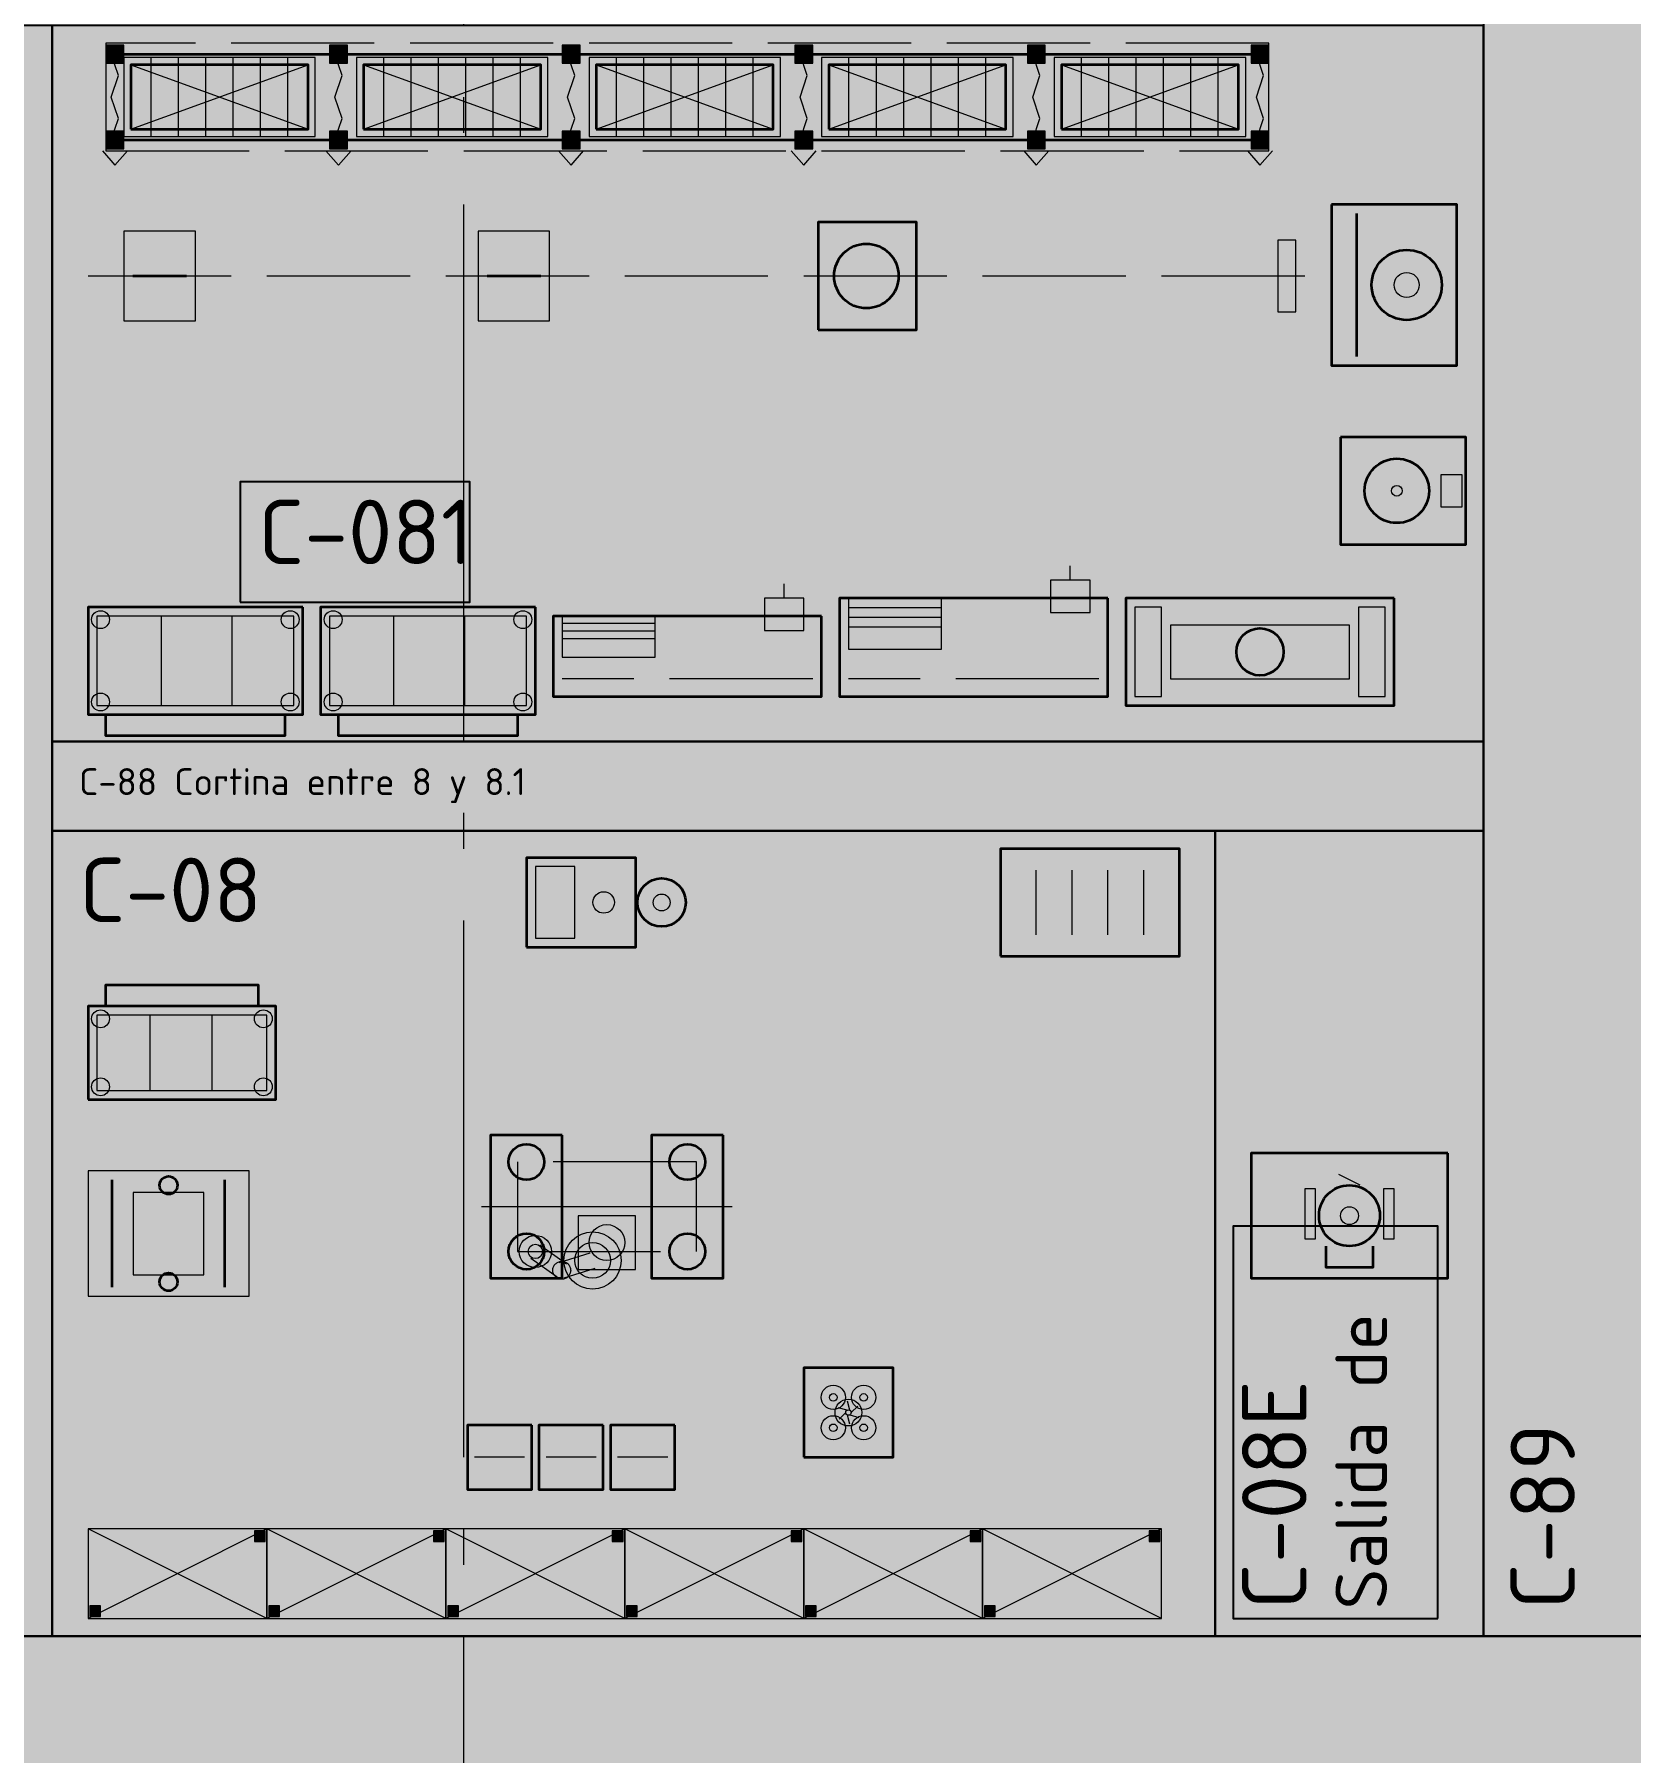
# Model space of a CAD drawing. Header units: millimetres. Extents: x 0 to 1189, y 0 to 841.
# Drawn here: x 388 to 432.61, y 481.25 to 529.25 of the extents above; entities that cross this region are included whole.
import ezdxf
from ezdxf.enums import TextEntityAlignment as Align

# ---------------------------------------------------------------- set-up
doc = ezdxf.new("R2010")
doc.units = ezdxf.units.MM
doc.linetypes.add('IRAM-E-TRAZOS', pattern=[5, 4, -1])
doc.linetypes.add('IRAM-F-TRAZO-PUNTO', pattern=[20, 15, -2, 1, -2])
for name, color, linetype, lineweight, true_color in [('A-DEM-AM', 2, 'CONTINUOUS', 35, 0xd7a500), ('A-EQUIPO', 30, 'CONTINUOUS', 35, 0xe67800), ('A-SENDA', 2, 'CONTINUOUS', 25, 0xd7a500)]:
    doc.layers.add(name, color=color, linetype=linetype, lineweight=lineweight, true_color=true_color)
for name, color, linetype, lineweight in [('A-EJE', 1, 'IRAM-F-TRAZO-PUNTO', 18), ('A-EQUIPO-FINO', 8, 'CONTINUOUS', 13), ('A-EQUIPO-OCULTO', 8, 'IRAM-E-TRAZOS', 13), ('A-EQUIPO-RELLENO', 9, 'CONTINUOUS', 13), ('A-RELLENO', 9, 'CONTINUOUS', 13), ('A-SECTOR', 1, 'CONTINUOUS', 25), ('A-SECTOR-TXT', 1, 'CONTINUOUS', 25), ('A-SEGURIDAD', 1, 'IRAM-E-TRAZOS', 18)]:
    doc.layers.add(name, color=color, linetype=linetype, lineweight=lineweight)
doc.styles.add('ISO3098', font='isocpeur.ttf')

msp = doc.modelspace()

# ---------------------------------------------------------------- hatches: boundary and pattern name
at = {"layer": 'A-EQUIPO-RELLENO', "true_color": 0x969ba0}
h = msp.add_hatch(color=7, dxfattribs=at)
h.dxf.hatch_style = 1
h.paths.add_polyline_path([(390, 528.45), (390.5, 528.45), (390.5, 528.95), (390, 528.95)])
at = {"layer": 'A-EQUIPO-RELLENO', "true_color": 0xeedec0}
h = msp.add_hatch(color=7, dxfattribs=at)
h.dxf.hatch_style = 1
h.paths.add_polyline_path([(390.5, 526.4), (395.85, 526.4), (395.85, 528.6), (390.5, 528.6)])
at = {"layer": 'A-EQUIPO-RELLENO', "true_color": 0x969ba0}
h = msp.add_hatch(color=7, dxfattribs=at)
h.dxf.hatch_style = 1
h.paths.add_polyline_path([(396.25, 528.45), (396.75, 528.45), (396.75, 528.95), (396.25, 528.95)])
at = {"layer": 'A-EQUIPO-RELLENO', "true_color": 0xeedec0}
h = msp.add_hatch(color=7, dxfattribs=at)
h.dxf.hatch_style = 1
h.paths.add_polyline_path([(397, 526.4), (402.35, 526.4), (402.35, 528.6), (397, 528.6)])
at = {"layer": 'A-EQUIPO-RELLENO', "true_color": 0x969ba0}
h = msp.add_hatch(color=7, dxfattribs=at)
h.dxf.hatch_style = 1
h.paths.add_polyline_path([(402.75, 528.45), (403.25, 528.45), (403.25, 528.95), (402.75, 528.95)])
at = {"layer": 'A-EQUIPO-RELLENO', "true_color": 0xeedec0}
h = msp.add_hatch(color=7, dxfattribs=at)
h.dxf.hatch_style = 1
h.paths.add_polyline_path([(403.5, 526.4), (408.85, 526.4), (408.85, 528.6), (403.5, 528.6)])
at = {"layer": 'A-EQUIPO-RELLENO', "true_color": 0x969ba0}
h = msp.add_hatch(color=7, dxfattribs=at)
h.dxf.hatch_style = 1
h.paths.add_polyline_path([(409.25, 528.45), (409.75, 528.45), (409.75, 528.95), (409.25, 528.95)])
at = {"layer": 'A-EQUIPO-RELLENO', "true_color": 0xeedec0}
h = msp.add_hatch(color=7, dxfattribs=at)
h.dxf.hatch_style = 1
h.paths.add_polyline_path([(410, 526.4), (415.35, 526.4), (415.35, 528.6), (410, 528.6)])
at = {"layer": 'A-EQUIPO-RELLENO', "true_color": 0x969ba0}
h = msp.add_hatch(color=7, dxfattribs=at)
h.dxf.hatch_style = 1
h.paths.add_polyline_path([(415.75, 528.45), (416.25, 528.45), (416.25, 528.95), (415.75, 528.95)])
at = {"layer": 'A-EQUIPO-RELLENO', "true_color": 0xeedec0}
h = msp.add_hatch(color=7, dxfattribs=at)
h.dxf.hatch_style = 1
h.paths.add_polyline_path([(416.5, 526.4), (421.85, 526.4), (421.85, 528.6), (416.5, 528.6)])
at = {"layer": 'A-EQUIPO-RELLENO', "true_color": 0x969ba0}
h = msp.add_hatch(color=7, dxfattribs=at)
h.dxf.hatch_style = 1
h.paths.add_polyline_path([(422, 528.45), (422.5, 528.45), (422.5, 528.95), (422, 528.95)])
h = msp.add_hatch(color=7, dxfattribs=at)
h.dxf.hatch_style = 1
h.paths.add_polyline_path([(390, 526.05), (390.5, 526.05), (390.5, 526.55), (390, 526.55)])
h = msp.add_hatch(color=7, dxfattribs=at)
h.dxf.hatch_style = 1
h.paths.add_polyline_path([(396.25, 526.05), (396.75, 526.05), (396.75, 526.55), (396.25, 526.55)])
h = msp.add_hatch(color=7, dxfattribs=at)
h.dxf.hatch_style = 1
h.paths.add_polyline_path([(402.75, 526.05), (403.25, 526.05), (403.25, 526.55), (402.75, 526.55)])
h = msp.add_hatch(color=7, dxfattribs=at)
h.dxf.hatch_style = 1
h.paths.add_polyline_path([(409.25, 526.05), (409.75, 526.05), (409.75, 526.55), (409.25, 526.55)])
h = msp.add_hatch(color=7, dxfattribs=at)
h.dxf.hatch_style = 1
h.paths.add_polyline_path([(415.75, 526.05), (416.25, 526.05), (416.25, 526.55), (415.75, 526.55)])
h = msp.add_hatch(color=7, dxfattribs=at)
h.dxf.hatch_style = 1
h.paths.add_polyline_path([(422, 526.05), (422.5, 526.05), (422.5, 526.55), (422, 526.55)])
at = {"layer": 'A-EQUIPO-RELLENO', "true_color": 0xd7e1d7}
h = msp.add_hatch(color=7, dxfattribs=at)
h.dxf.hatch_style = 1
h.paths.add_polyline_path([(424.25, 524.5), (424.25, 520), (427.75, 520), (427.75, 524.5)])
at = {"layer": 'A-EQUIPO-RELLENO', "true_color": 0xcdd0d4}
h = msp.add_hatch(color=7, dxfattribs=at)
h.dxf.hatch_style = 1
h.paths.add_polyline_path([(390.5, 521.25), (392.5, 521.25), (392.5, 523.75), (390.5, 523.75)])
h = msp.add_hatch(color=7, dxfattribs=at)
h.dxf.hatch_style = 1
h.paths.add_polyline_path([(400.4, 521.25), (402.4, 521.25), (402.4, 523.75), (400.4, 523.75)])
at = {"layer": 'A-EQUIPO-RELLENO', "true_color": 0xd7e1eb}
h = msp.add_hatch(color=7, dxfattribs=at)
h.dxf.hatch_style = 1
h.paths.add_polyline_path([(409.9, 521), (412.65, 521), (412.65, 524), (409.9, 524)])
at = {"layer": 'A-EQUIPO-RELLENO', "true_color": 0xe13c32}
h = msp.add_hatch(color=7, dxfattribs=at)
h.dxf.hatch_style = 1
h.paths.add_polyline_path([(422.75, 521.5), (423.25, 521.5), (423.25, 523.5), (422.75, 523.5)])
at = {"layer": 'A-EQUIPO-RELLENO', "true_color": 0xeeeeee}
h = msp.add_hatch(color=7, dxfattribs=at)
h.dxf.hatch_style = 1
h.paths.add_polyline_path([(424.5, 518), (424.5, 515), (428, 515), (428, 518)])
at = {"layer": 'A-EQUIPO-RELLENO', "true_color": 0xcdd0d4}
h = msp.add_hatch(color=7, dxfattribs=at)
h.dxf.hatch_style = 1
h.paths.add_polyline_path([(427.3, 516.95), (427.3, 516.05), (427.9, 516.05), (427.9, 516.95)])
h = msp.add_hatch(color=7, dxfattribs=at)
h.dxf.hatch_style = 1
h.paths.add_polyline_path([(417.5, 514), (416.4, 514), (416.4, 513.1), (417.5, 513.1)])
at = {"layer": 'A-EQUIPO-RELLENO', "true_color": 0xeeeeee}
h = msp.add_hatch(color=7, dxfattribs=at)
h.dxf.hatch_style = 1
h.paths.add_polyline_path([(395.5, 513.25), (389.5, 513.25), (389.5, 510.25), (395.5, 510.25)])
h = msp.add_hatch(color=7, dxfattribs=at)
h.dxf.hatch_style = 1
h.paths.add_polyline_path([(402, 513.25), (396, 513.25), (396, 510.25), (402, 510.25)])
at = {"layer": 'A-EQUIPO-RELLENO', "true_color": 0xcdd0d4}
h = msp.add_hatch(color=7, dxfattribs=at)
h.dxf.hatch_style = 1
h.paths.add_polyline_path([(409.5, 513.5), (408.4, 513.5), (408.4, 512.6), (409.5, 512.6)])
at = {"layer": 'A-EQUIPO-RELLENO', "true_color": 0xeedec0}
h = msp.add_hatch(color=7, dxfattribs=at)
h.dxf.hatch_style = 1
h.paths.add_polyline_path([(418, 513.5), (410.5, 513.5), (410.5, 510.75), (418, 510.75)])
at = {"layer": 'A-EQUIPO-RELLENO', "true_color": 0xe1e6ec}
h = msp.add_hatch(color=7, dxfattribs=at)
h.dxf.hatch_style = 1
h.paths.add_polyline_path([(426, 513.5), (418.5, 513.5), (418.5, 510.5), (426, 510.5)])
at = {"layer": 'A-EQUIPO-RELLENO', "true_color": 0x969ba0}
h = msp.add_hatch(color=7, dxfattribs=at)
h.dxf.hatch_style = 1
h.paths.add_polyline_path([(419.5, 513.25), (418.75, 513.25), (418.75, 510.75), (419.5, 510.75)])
h = msp.add_hatch(color=7, dxfattribs=at)
h.dxf.hatch_style = 1
h.paths.add_polyline_path([(425.75, 513.25), (425, 513.25), (425, 510.75), (425.75, 510.75)])
at = {"layer": 'A-EQUIPO-RELLENO', "true_color": 0xeedec0}
h = msp.add_hatch(color=7, dxfattribs=at)
h.dxf.hatch_style = 1
h.paths.add_polyline_path([(410, 513), (402.5, 513), (402.5, 510.75), (410, 510.75)])
h = msp.add_hatch(color=7, dxfattribs=at)
h.dxf.hatch_style = 1
h.paths.add_polyline_path([(415, 503.5), (420, 503.5), (420, 506.5), (415, 506.5)])
at = {"layer": 'A-EQUIPO-RELLENO', "true_color": 0xd7e1eb}
h = msp.add_hatch(color=7, dxfattribs=at)
h.dxf.hatch_style = 1
h.paths.add_polyline_path([(401.75, 503.75), (404.81, 503.75), (404.81, 506.25), (401.75, 506.25)])
at = {"layer": 'A-EQUIPO-RELLENO', "true_color": 0xbed2be}
h = msp.add_hatch(color=7, dxfattribs=at)
h.dxf.hatch_style = 1
h.paths.add_polyline_path([(406.205, 505), (406.182, 505.175), (406.115, 505.338), (406.007, 505.477), (405.868, 505.585), (405.705, 505.652), (405.53, 505.675), (405.355, 505.652), (405.192, 505.585), (405.053, 505.477), (404.945, 505.338), (404.878, 505.175), (404.855, 505), (404.878, 504.825), (404.945, 504.663), (405.053, 504.523), (405.192, 504.415), (405.355, 504.348), (405.53, 504.325), (405.705, 504.348), (405.868, 504.415), (406.007, 504.523), (406.115, 504.663), (406.182, 504.825)])
at = {"layer": 'A-EQUIPO-RELLENO', "true_color": 0xeeeeee}
h = msp.add_hatch(color=7, dxfattribs=at)
h.dxf.hatch_style = 1
h.paths.add_polyline_path([(389.5, 499.5), (394.75, 499.5), (394.75, 502.1), (389.5, 502.1)])
at = {"layer": 'A-EQUIPO-RELLENO', "true_color": 0xcdd0d4}
h = msp.add_hatch(color=7, dxfattribs=at)
h.dxf.hatch_style = 1
h.paths.add_polyline_path([(402.75, 498.5), (400.75, 498.5), (400.75, 494.5), (402.75, 494.5)])
h = msp.add_hatch(color=7, dxfattribs=at)
h.dxf.hatch_style = 1
h.paths.add_polyline_path([(407.25, 498.5), (405.25, 498.5), (405.25, 494.5), (407.25, 494.5)])
h = msp.add_hatch(color=7, dxfattribs=at)
h.dxf.hatch_style = 1
h.paths.add_polyline_path([(394, 494), (394, 497.5), (389.5, 497.5), (389.5, 494)])
at = {"layer": 'A-EQUIPO-RELLENO', "true_color": 0x969ba0}
h = msp.add_hatch(color=7, dxfattribs=at)
h.dxf.hatch_style = 1
h.paths.add_polyline_path([(423.8, 497), (423.5, 497), (423.5, 495.6), (423.8, 495.6)])
at = {"layer": 'A-EQUIPO-RELLENO', "true_color": 0xf0786e}
h = msp.add_hatch(color=7, dxfattribs=at)
h.dxf.hatch_style = 1
h.paths.add_polyline_path([(423.9, 496.25), (423.929, 496.03), (424.014, 495.825), (424.149, 495.649), (424.325, 495.514), (424.53, 495.429), (424.75, 495.4), (424.97, 495.429), (425.175, 495.514), (425.351, 495.649), (425.486, 495.825), (425.571, 496.03), (425.6, 496.25), (425.571, 496.47), (425.486, 496.675), (425.351, 496.851), (425.175, 496.986), (424.97, 497.071), (424.75, 497.1), (424.53, 497.071), (424.325, 496.986), (424.149, 496.851), (424.014, 496.675), (423.929, 496.47)])
at = {"layer": 'A-EQUIPO-RELLENO', "true_color": 0x969ba0}
h = msp.add_hatch(color=7, dxfattribs=at)
h.dxf.hatch_style = 1
h.paths.add_polyline_path([(426, 497), (425.7, 497), (425.7, 495.6), (426, 495.6)])
at = {"layer": 'A-EQUIPO-RELLENO', "true_color": 0xeeeeee}
h = msp.add_hatch(color=7, dxfattribs=at)
h.dxf.hatch_style = 1
h.paths.add_polyline_path([(404.8, 496.25), (403.2, 496.25), (403.2, 494.75), (404.8, 494.75)])
at = {"layer": 'A-EQUIPO-RELLENO', "true_color": 0xe6e6dc}
h = msp.add_hatch(color=7, dxfattribs=at)
h.dxf.hatch_style = 1
h.paths.add_polyline_path([(409.5, 489.5), (412, 489.5), (412, 492), (409.5, 492)])
at = {"layer": 'A-EQUIPO-RELLENO', "true_color": 0xfaecc8}
h = msp.add_hatch(color=7, dxfattribs=at)
h.dxf.hatch_style = 1
h.paths.add_polyline_path([(401.9, 490.4), (400.1, 490.4), (400.1, 488.6), (401.9, 488.6)])
h = msp.add_hatch(color=7, dxfattribs=at)
h.dxf.hatch_style = 1
h.paths.add_polyline_path([(403.9, 490.4), (402.1, 490.4), (402.1, 488.6), (403.9, 488.6)])
h = msp.add_hatch(color=7, dxfattribs=at)
h.dxf.hatch_style = 1
h.paths.add_polyline_path([(405.9, 490.4), (404.1, 490.4), (404.1, 488.6), (405.9, 488.6)])
at = {"layer": 'A-EQUIPO-RELLENO', "true_color": 0xeeeeee}
h = msp.add_hatch(color=7, dxfattribs=at)
h.dxf.hatch_style = 1
h.paths.add_polyline_path([(394.5, 487.5), (389.5, 487.5), (389.5, 485), (394.5, 485)])
at = {"layer": 'A-EQUIPO-RELLENO', "true_color": 0x969ba0}
h = msp.add_hatch(color=7, dxfattribs=at)
h.dxf.hatch_style = 1
h.paths.add_polyline_path([(394.45, 487.45), (394.15, 487.45), (394.15, 487.15), (394.45, 487.15)])
at = {"layer": 'A-EQUIPO-RELLENO', "true_color": 0xeeeeee}
h = msp.add_hatch(color=7, dxfattribs=at)
h.dxf.hatch_style = 1
h.paths.add_polyline_path([(399.5, 487.5), (394.5, 487.5), (394.5, 485), (399.5, 485)])
at = {"layer": 'A-EQUIPO-RELLENO', "true_color": 0x969ba0}
h = msp.add_hatch(color=7, dxfattribs=at)
h.dxf.hatch_style = 1
h.paths.add_polyline_path([(399.45, 487.45), (399.15, 487.45), (399.15, 487.15), (399.45, 487.15)])
at = {"layer": 'A-EQUIPO-RELLENO', "true_color": 0xeeeeee}
h = msp.add_hatch(color=7, dxfattribs=at)
h.dxf.hatch_style = 1
h.paths.add_polyline_path([(404.5, 487.5), (399.5, 487.5), (399.5, 485), (404.5, 485)])
at = {"layer": 'A-EQUIPO-RELLENO', "true_color": 0x969ba0}
h = msp.add_hatch(color=7, dxfattribs=at)
h.dxf.hatch_style = 1
h.paths.add_polyline_path([(404.45, 487.45), (404.15, 487.45), (404.15, 487.15), (404.45, 487.15)])
at = {"layer": 'A-EQUIPO-RELLENO', "true_color": 0xeeeeee}
h = msp.add_hatch(color=7, dxfattribs=at)
h.dxf.hatch_style = 1
h.paths.add_polyline_path([(409.5, 487.5), (404.5, 487.5), (404.5, 485), (409.5, 485)])
at = {"layer": 'A-EQUIPO-RELLENO', "true_color": 0x969ba0}
h = msp.add_hatch(color=7, dxfattribs=at)
h.dxf.hatch_style = 1
h.paths.add_polyline_path([(409.45, 487.45), (409.15, 487.45), (409.15, 487.15), (409.45, 487.15)])
at = {"layer": 'A-EQUIPO-RELLENO', "true_color": 0xeeeeee}
h = msp.add_hatch(color=7, dxfattribs=at)
h.dxf.hatch_style = 1
h.paths.add_polyline_path([(414.5, 487.5), (409.5, 487.5), (409.5, 485), (414.5, 485)])
at = {"layer": 'A-EQUIPO-RELLENO', "true_color": 0x969ba0}
h = msp.add_hatch(color=7, dxfattribs=at)
h.dxf.hatch_style = 1
h.paths.add_polyline_path([(414.45, 487.45), (414.15, 487.45), (414.15, 487.15), (414.45, 487.15)])
at = {"layer": 'A-EQUIPO-RELLENO', "true_color": 0xeeeeee}
h = msp.add_hatch(color=7, dxfattribs=at)
h.dxf.hatch_style = 1
h.paths.add_polyline_path([(419.5, 487.5), (414.5, 487.5), (414.5, 485), (419.5, 485)])
at = {"layer": 'A-EQUIPO-RELLENO', "true_color": 0x969ba0}
h = msp.add_hatch(color=7, dxfattribs=at)
h.dxf.hatch_style = 1
h.paths.add_polyline_path([(419.45, 487.45), (419.15, 487.45), (419.15, 487.15), (419.45, 487.15)])
h = msp.add_hatch(color=7, dxfattribs=at)
h.dxf.hatch_style = 1
h.paths.add_polyline_path([(389.85, 485.35), (389.55, 485.35), (389.55, 485.05), (389.85, 485.05)])
h = msp.add_hatch(color=7, dxfattribs=at)
h.dxf.hatch_style = 1
h.paths.add_polyline_path([(394.85, 485.35), (394.55, 485.35), (394.55, 485.05), (394.85, 485.05)])
h = msp.add_hatch(color=7, dxfattribs=at)
h.dxf.hatch_style = 1
h.paths.add_polyline_path([(399.85, 485.35), (399.55, 485.35), (399.55, 485.05), (399.85, 485.05)])
h = msp.add_hatch(color=7, dxfattribs=at)
h.dxf.hatch_style = 1
h.paths.add_polyline_path([(404.85, 485.35), (404.55, 485.35), (404.55, 485.05), (404.85, 485.05)])
h = msp.add_hatch(color=7, dxfattribs=at)
h.dxf.hatch_style = 1
h.paths.add_polyline_path([(409.85, 485.35), (409.55, 485.35), (409.55, 485.05), (409.85, 485.05)])
h = msp.add_hatch(color=7, dxfattribs=at)
h.dxf.hatch_style = 1
h.paths.add_polyline_path([(414.85, 485.35), (414.55, 485.35), (414.55, 485.05), (414.85, 485.05)])
at = {"layer": 'A-RELLENO', "true_color": 0xf8d9c0}
h = msp.add_hatch(color=7, dxfattribs=at)
h.dxf.hatch_style = 1
h.paths.add_polyline_path([(428.5, 484.5), (434.5, 484.5), (434.5, 574.5), (428.5, 574.5)])
h = msp.add_hatch(color=7, dxfattribs=at)
h.dxf.hatch_style = 1
h.paths.add_polyline_path([(386, 484.5), (388.5, 484.5), (388.5, 529.5), (386, 529.5)])
h = msp.add_hatch(color=7, dxfattribs=at)
h.dxf.hatch_style = 1
h.paths.add_polyline_path([(388.5, 509.5), (428.5, 509.5), (428.5, 529.5), (388.5, 529.5)])
h = msp.add_hatch(color=7, dxfattribs=at)
h.dxf.hatch_style = 1
h.paths.add_polyline_path([(388.5, 507), (428.5, 507), (428.5, 509.5), (388.5, 509.5)])
h = msp.add_hatch(color=7, dxfattribs=at)
h.dxf.hatch_style = 1
h.paths.add_polyline_path([(388.5, 484.5), (421, 484.5), (421, 507), (388.5, 507)])
h = msp.add_hatch(color=7, dxfattribs=at)
h.dxf.hatch_style = 1
h.paths.add_polyline_path([(421, 484.5), (428.5, 484.5), (428.5, 507), (421, 507)])
at = {"layer": 'A-RELLENO', "true_color": 0xfff4b4}
h = msp.add_hatch(color=7, dxfattribs=at)
h.dxf.hatch_style = 1
h.paths.add_polyline_path([(172, 477), (552, 477), (552, 484.5), (172, 484.5)])
at = {"layer": 'A-SECTOR-TXT', "true_color": 0xffffff}
h = msp.add_hatch(color=7, dxfattribs=at)
h.dxf.hatch_style = 1
h.paths.add_polyline_path([(393.75, 513.39), (400.17, 513.39), (400.17, 516.75), (393.75, 516.75)])
h = msp.add_hatch(color=7, dxfattribs=at)
h.dxf.hatch_style = 1
h.paths.add_polyline_path([(427.22, 485), (427.22, 495.956), (421.5, 495.956), (421.5, 485)])

# ---------------------------------------------------------------- linework, layer by layer
at = {"layer": 'A-DEM-AM'}
msp.add_lwpolyline([(427.5, 498), (422, 498), (422, 494.5), (427.5, 494.5)], close=True, dxfattribs=at)
at = {"layer": 'A-EJE'}
for p, q in [((400, 369.5), (400, 622.5)), ((407.5, 496.5), (400.5, 496.5))]:
    msp.add_line(p, q, dxfattribs=at)
at = {"layer": 'A-EQUIPO'}
for p, q in [((390, 528.7), (422.5, 528.7)), ((390, 526.3), (422.5, 526.3)), ((424.95, 524.25), (424.95, 520.25)), ((390.75, 522.5), (392.25, 522.5)), ((400.65, 522.5), (402.15, 522.5)), ((390.175, 494.25), (390.175, 497.25)), ((393.325, 494.25), (393.325, 497.25))]:
    msp.add_line(p, q, dxfattribs=at)
for points in [[(390.7, 526.6), (395.65, 526.6), (395.65, 528.4), (390.7, 528.4)], [(397.2, 526.6), (402.15, 526.6), (402.15, 528.4), (397.2, 528.4)], [(403.7, 526.6), (408.65, 526.6), (408.65, 528.4), (403.7, 528.4)], [(410.2, 526.6), (415.15, 526.6), (415.15, 528.4), (410.2, 528.4)], [(416.7, 526.6), (421.65, 526.6), (421.65, 528.4), (416.7, 528.4)], [(424.25, 524.5), (424.25, 520), (427.75, 520), (427.75, 524.5)], [(409.9, 521), (412.65, 521), (412.65, 524), (409.9, 524)], [(424.5, 518), (424.5, 515), (428, 515), (428, 518)], [(395.5, 513.25), (389.5, 513.25), (389.5, 510.25), (395.5, 510.25)], [(402, 513.25), (396, 513.25), (396, 510.25), (402, 510.25)], [(418, 513.5), (410.5, 513.5), (410.5, 510.75), (418, 510.75)], [(426, 513.5), (418.5, 513.5), (418.5, 510.5), (426, 510.5)], [(410, 513), (402.5, 513), (402.5, 510.75), (410, 510.75)], [(415, 503.5), (420, 503.5), (420, 506.5), (415, 506.5)], [(401.75, 503.75), (404.81, 503.75), (404.81, 506.25), (401.75, 506.25)], [(389.5, 499.5), (394.75, 499.5), (394.75, 502.1), (389.5, 502.1)], [(402.75, 498.5), (400.75, 498.5), (400.75, 494.5), (402.75, 494.5)], [(407.25, 498.5), (405.25, 498.5), (405.25, 494.5), (407.25, 494.5)], [(409.5, 489.5), (412, 489.5), (412, 492), (409.5, 492)], [(401.9, 490.4), (400.1, 490.4), (400.1, 488.6), (401.9, 488.6)], [(403.9, 490.4), (402.1, 490.4), (402.1, 488.6), (403.9, 488.6)], [(405.9, 490.4), (404.1, 490.4), (404.1, 488.6), (405.9, 488.6)]]:
    msp.add_lwpolyline(points, close=True, dxfattribs=at)
for points in [[(395, 510.25), (395, 509.65), (390, 509.65), (390, 510.25)], [(401.5, 510.25), (401.5, 509.65), (396.5, 509.65), (396.5, 510.25)], [(390, 502.1), (390, 502.7), (394.25, 502.7), (394.25, 502.1)], [(425.4, 495.4), (425.4, 494.8), (424.1, 494.8), (424.1, 495.4)]]:
    msp.add_lwpolyline(points, dxfattribs=at)
for centre, radius in [((411.25, 522.5), 0.9), ((426.35, 522.25), 0.98), ((426.075, 516.5), 0.9), ((422.25, 512), 0.66), ((405.53, 505), 0.675), ((401.75, 497.75), 0.5), ((406.25, 497.75), 0.5), ((391.75, 497.1), 0.25), ((424.75, 496.25), 0.85), ((401.75, 495.25), 0.5), ((406.25, 495.25), 0.5), ((391.75, 494.4), 0.25)]:
    msp.add_circle(centre, radius, dxfattribs=at)
at = {"layer": 'A-EQUIPO-FINO'}
for p, q in [((391.264, 526.4), (391.264, 528.6)), ((392.029, 526.4), (392.029, 528.6)), ((392.793, 526.4), (392.793, 528.6)), ((393.557, 526.4), (393.557, 528.6)), ((394.321, 526.4), (394.321, 528.6)), ((395.086, 526.4), (395.086, 528.6)), ((397.764, 526.4), (397.764, 528.6)), ((398.529, 526.4), (398.529, 528.6)), ((399.293, 526.4), (399.293, 528.6)), ((400.057, 526.4), (400.057, 528.6)), ((400.821, 526.4), (400.821, 528.6)), ((401.586, 526.4), (401.586, 528.6)), ((404.264, 526.4), (404.264, 528.6)), ((405.029, 526.4), (405.029, 528.6)), ((405.793, 526.4), (405.793, 528.6)), ((406.557, 526.4), (406.557, 528.6)), ((407.321, 526.4), (407.321, 528.6)), ((408.086, 526.4), (408.086, 528.6)), ((410.764, 526.4), (410.764, 528.6)), ((411.529, 526.4), (411.529, 528.6)), ((412.293, 526.4), (412.293, 528.6)), ((413.057, 526.4), (413.057, 528.6)), ((413.821, 526.4), (413.821, 528.6)), ((414.586, 526.4), (414.586, 528.6)), ((417.264, 526.4), (417.264, 528.6)), ((418.029, 526.4), (418.029, 528.6)), ((418.793, 526.4), (418.793, 528.6)), ((419.557, 526.4), (419.557, 528.6)), ((420.321, 526.4), (420.321, 528.6)), ((421.086, 526.4), (421.086, 528.6)), ((390.7, 526.6), (395.65, 528.4)), ((390.7, 528.4), (395.65, 526.6)), ((397.2, 526.6), (402.15, 528.4)), ((397.2, 528.4), (402.15, 526.6)), ((403.7, 526.6), (408.65, 528.4)), ((403.7, 528.4), (408.65, 526.6)), ((410.2, 526.6), (415.15, 528.4)), ((410.2, 528.4), (415.15, 526.6)), ((416.7, 526.6), (421.65, 528.4)), ((416.7, 528.4), (421.65, 526.6)), ((416.95, 514), (416.95, 514.4)), ((408.95, 513.5), (408.95, 513.9)), ((413.35, 513.231), (410.75, 513.231)), ((391.54, 513), (391.54, 510.5)), ((393.52, 513), (393.52, 510.5)), ((398.04, 513), (398.04, 510.5)), ((400.02, 513), (400.02, 510.5)), ((405.35, 512.788), (402.75, 512.788)), ((413.35, 512.962), (410.75, 512.962)), ((413.35, 512.694), (410.75, 512.694)), ((405.35, 512.575), (402.75, 512.575)), ((405.35, 512.362), (402.75, 512.362)), ((416, 504.1), (416, 505.9)), ((417, 504.1), (417, 505.9)), ((418, 504.1), (418, 505.9)), ((419, 504.1), (419, 505.9)), ((391.232, 499.75), (391.232, 501.85)), ((392.965, 499.75), (392.965, 501.85)), ((425.05, 497.1), (424.45, 497.4)), ((401.7, 489.5), (400.3, 489.5)), ((403.7, 489.5), (402.3, 489.5)), ((405.7, 489.5), (404.3, 489.5)), ((394.5, 487.5), (389.5, 485)), ((394.5, 485), (389.5, 487.5)), ((399.5, 487.5), (394.5, 485)), ((399.5, 485), (394.5, 487.5)), ((404.5, 487.5), (399.5, 485)), ((404.5, 485), (399.5, 487.5)), ((409.5, 487.5), (404.5, 485)), ((409.5, 485), (404.5, 487.5)), ((414.5, 487.5), (409.5, 485)), ((414.5, 485), (409.5, 487.5)), ((419.5, 487.5), (414.5, 485)), ((419.5, 485), (414.5, 487.5))]:
    msp.add_line(p, q, dxfattribs=at)
for points in [[(390, 528.45), (390.5, 528.45), (390.5, 528.95), (390, 528.95)], [(390.5, 526.4), (395.85, 526.4), (395.85, 528.6), (390.5, 528.6)], [(396.25, 528.45), (396.75, 528.45), (396.75, 528.95), (396.25, 528.95)], [(397, 526.4), (402.35, 526.4), (402.35, 528.6), (397, 528.6)], [(402.75, 528.45), (403.25, 528.45), (403.25, 528.95), (402.75, 528.95)], [(403.5, 526.4), (408.85, 526.4), (408.85, 528.6), (403.5, 528.6)], [(409.25, 528.45), (409.75, 528.45), (409.75, 528.95), (409.25, 528.95)], [(410, 526.4), (415.35, 526.4), (415.35, 528.6), (410, 528.6)], [(415.75, 528.45), (416.25, 528.45), (416.25, 528.95), (415.75, 528.95)], [(416.5, 526.4), (421.85, 526.4), (421.85, 528.6), (416.5, 528.6)], [(422, 528.45), (422.5, 528.45), (422.5, 528.95), (422, 528.95)], [(390, 526.05), (390.5, 526.05), (390.5, 526.55), (390, 526.55)], [(396.25, 526.05), (396.75, 526.05), (396.75, 526.55), (396.25, 526.55)], [(402.75, 526.05), (403.25, 526.05), (403.25, 526.55), (402.75, 526.55)], [(409.25, 526.05), (409.75, 526.05), (409.75, 526.55), (409.25, 526.55)], [(415.75, 526.05), (416.25, 526.05), (416.25, 526.55), (415.75, 526.55)], [(422, 526.05), (422.5, 526.05), (422.5, 526.55), (422, 526.55)], [(390.5, 521.25), (392.5, 521.25), (392.5, 523.75), (390.5, 523.75)], [(400.4, 521.25), (402.4, 521.25), (402.4, 523.75), (400.4, 523.75)], [(422.75, 521.5), (423.25, 521.5), (423.25, 523.5), (422.75, 523.5)], [(427.3, 516.95), (427.3, 516.05), (427.9, 516.05), (427.9, 516.95)], [(417.5, 514), (416.4, 514), (416.4, 513.1), (417.5, 513.1)], [(409.5, 513.5), (408.4, 513.5), (408.4, 512.6), (409.5, 512.6)], [(413.35, 513.5), (410.75, 513.5), (410.75, 512.075), (413.35, 512.075)], [(419.5, 513.25), (418.75, 513.25), (418.75, 510.75), (419.5, 510.75)], [(425.75, 513.25), (425, 513.25), (425, 510.75), (425.75, 510.75)], [(395.25, 513), (389.75, 513), (389.75, 510.5), (395.25, 510.5)], [(401.75, 513), (396.25, 513), (396.25, 510.5), (401.75, 510.5)], [(405.35, 513), (402.75, 513), (402.75, 511.85), (405.35, 511.85)], [(424.75, 512.75), (419.75, 512.75), (419.75, 511.25), (424.75, 511.25)], [(402, 504), (403.1, 504), (403.1, 506), (402, 506)], [(389.75, 499.75), (394.5, 499.75), (394.5, 501.85), (389.75, 501.85)], [(394, 494), (394, 497.5), (389.5, 497.5), (389.5, 494)], [(423.8, 497), (423.5, 497), (423.5, 495.6), (423.8, 495.6)], [(426, 497), (425.7, 497), (425.7, 495.6), (426, 495.6)], [(404.8, 496.25), (403.2, 496.25), (403.2, 494.75), (404.8, 494.75)], [(394.5, 487.5), (389.5, 487.5), (389.5, 485), (394.5, 485)], [(394.45, 487.45), (394.15, 487.45), (394.15, 487.15), (394.45, 487.15)], [(399.5, 487.5), (394.5, 487.5), (394.5, 485), (399.5, 485)], [(399.45, 487.45), (399.15, 487.45), (399.15, 487.15), (399.45, 487.15)], [(404.5, 487.5), (399.5, 487.5), (399.5, 485), (404.5, 485)], [(404.45, 487.45), (404.15, 487.45), (404.15, 487.15), (404.45, 487.15)], [(409.5, 487.5), (404.5, 487.5), (404.5, 485), (409.5, 485)], [(409.45, 487.45), (409.15, 487.45), (409.15, 487.15), (409.45, 487.15)], [(414.5, 487.5), (409.5, 487.5), (409.5, 485), (414.5, 485)], [(414.45, 487.45), (414.15, 487.45), (414.15, 487.15), (414.45, 487.15)], [(419.5, 487.5), (414.5, 487.5), (414.5, 485), (419.5, 485)], [(419.45, 487.45), (419.15, 487.45), (419.15, 487.15), (419.45, 487.15)], [(389.85, 485.35), (389.55, 485.35), (389.55, 485.05), (389.85, 485.05)], [(394.85, 485.35), (394.55, 485.35), (394.55, 485.05), (394.85, 485.05)], [(399.85, 485.35), (399.55, 485.35), (399.55, 485.05), (399.85, 485.05)], [(404.85, 485.35), (404.55, 485.35), (404.55, 485.05), (404.85, 485.05)], [(409.85, 485.35), (409.55, 485.35), (409.55, 485.05), (409.85, 485.05)], [(414.85, 485.35), (414.55, 485.35), (414.55, 485.05), (414.85, 485.05)]]:
    msp.add_lwpolyline(points, close=True, dxfattribs=at)
for points in [[(390.15, 526.3), (390.35, 526.9), (390.15, 527.5), (390.35, 528.1), (390.15, 528.7)], [(396.4, 526.3), (396.6, 526.9), (396.4, 527.5), (396.6, 528.1), (396.4, 528.7)], [(402.9, 526.3), (403.1, 526.9), (402.9, 527.5), (403.1, 528.1), (402.9, 528.7)], [(409.4, 526.3), (409.6, 526.9), (409.4, 527.5), (409.6, 528.1), (409.4, 528.7)], [(415.9, 526.3), (416.1, 526.9), (415.9, 527.5), (416.1, 528.1), (415.9, 528.7)], [(422.15, 526.3), (422.35, 526.9), (422.15, 527.5), (422.35, 528.1), (422.15, 528.7)], [(410.787, 490.815), (410.722, 491.068)], [(410.713, 490.815), (410.461, 490.885)], [(410.675, 490.75), (410.489, 490.567)], [(410.713, 490.685), (410.778, 490.432)], [(410.787, 490.685), (411.039, 490.615)], [(410.825, 490.75), (411.011, 490.933)]]:
    msp.add_lwpolyline(points, dxfattribs=at)
for centre, radius in [((426.35, 522.25), 0.35), ((426.075, 516.5), 0.15), ((389.85, 512.9), 0.25), ((395.15, 512.9), 0.25), ((396.35, 512.9), 0.25), ((401.65, 512.9), 0.25), ((389.85, 510.6), 0.25), ((395.15, 510.6), 0.25), ((396.35, 510.6), 0.25), ((401.65, 510.6), 0.25), ((403.91, 505), 0.3), ((405.53, 505), 0.236), ((389.85, 501.75), 0.25), ((394.4, 501.75), 0.25), ((389.85, 499.85), 0.25), ((394.4, 499.85), 0.25), ((424.75, 496.25), 0.25), ((404, 495.5), 0.5), ((402, 495.25), 0.45), ((402, 495.25), 0.2), ((403.6, 495), 0.8), ((403.6, 495), 0.5), ((410.325, 491.175), 0.338), ((410.325, 491.175), 0.105), ((410.75, 490.75), 0.375), ((411.175, 491.175), 0.338), ((411.175, 491.175), 0.105), ((410.325, 490.325), 0.338), ((410.75, 490.75), 0.075), ((411.175, 490.325), 0.338), ((410.325, 490.325), 0.105), ((411.175, 490.325), 0.105)]:
    msp.add_circle(centre, radius, dxfattribs=at)
at = {"layer": 'A-EQUIPO-OCULTO'}
for p, q in [((389.5, 522.5), (423.5, 522.5)), ((409.75, 511.25), (402.75, 511.25)), ((417.75, 511.25), (410.75, 511.25)), ((402.13, 495.433), (402.868, 494.908)), ((401.87, 495.067), (402.607, 494.542)), ((402.669, 494.939), (403.532, 495.214)), ((402.806, 494.511), (403.668, 494.786))]:
    msp.add_line(p, q, dxfattribs=at)
for points in [[(390, 526), (422.5, 526), (422.5, 529), (390, 529)], [(406.5, 497.75), (401.5, 497.75), (401.5, 495.25), (406.5, 495.25)], [(392.74, 494.6), (392.74, 496.9), (390.76, 496.9), (390.76, 494.6)]]:
    msp.add_lwpolyline(points, close=True, dxfattribs=at)
msp.add_circle((402.738, 494.725), 0.25, dxfattribs=at)
at = {"layer": 'A-SECTOR'}
for points in [[(428.5, 484.5), (434.5, 484.5), (434.5, 574.5), (428.5, 574.5)], [(386, 484.5), (388.5, 484.5), (388.5, 529.5), (386, 529.5)], [(388.5, 509.5), (428.5, 509.5), (428.5, 529.5), (388.5, 529.5)], [(388.5, 507), (428.5, 507), (428.5, 509.5), (388.5, 509.5)], [(388.5, 484.5), (421, 484.5), (421, 507), (388.5, 507)], [(421, 484.5), (428.5, 484.5), (428.5, 507), (421, 507)]]:
    msp.add_lwpolyline(points, close=True, dxfattribs=at)
at = {"layer": 'A-SECTOR-TXT'}
for points in [[(393.75, 513.39), (400.17, 513.39), (400.17, 516.75), (393.75, 516.75)], [(427.22, 485), (427.22, 495.956), (421.5, 495.956), (421.5, 485)]]:
    msp.add_lwpolyline(points, close=True, dxfattribs=at)
at = {"layer": 'A-SEGURIDAD'}
for points in [[(389.9, 526), (390.25, 525.6), (390.6, 526)], [(396.15, 526), (396.5, 525.6), (396.85, 526)], [(402.65, 526), (403, 525.6), (403.35, 526)], [(409.15, 526), (409.5, 525.6), (409.85, 526)], [(415.65, 526), (416, 525.6), (416.35, 526)], [(421.9, 526), (422.25, 525.6), (422.6, 526)]]:
    msp.add_lwpolyline(points, dxfattribs=at)
at = {"layer": 'A-SENDA'}
msp.add_lwpolyline([(172, 477), (552, 477), (552, 484.5), (172, 484.5)], close=True, dxfattribs=at)

# ---------------------------------------------------------------- texts
at = {"layer": 'A-SECTOR-TXT', "style": 'ISO3098'}
for s, height, p in [('C-081', 1.8, (394.25, 516.25)), ('C-88 Cortina entre 8 y 8.1', 0.75, (389.25, 508.75)), ('C-08', 1.8, (389.25, 506.25))]:
    msp.add_text(s, height=height, dxfattribs=at).set_placement(p, align=Align.TOP_LEFT)
for s, height, p in [('Salida de', 1.44, (424.36, 485.25)), ('C-08E', 1.8, (421.75, 485.25)), ('C-89', 1.8, (429.25, 485.25))]:
    msp.add_text(s, height=height, rotation=90, dxfattribs=at).set_placement(p, align=Align.TOP_LEFT)

doc.saveas('drawing.dxf')
